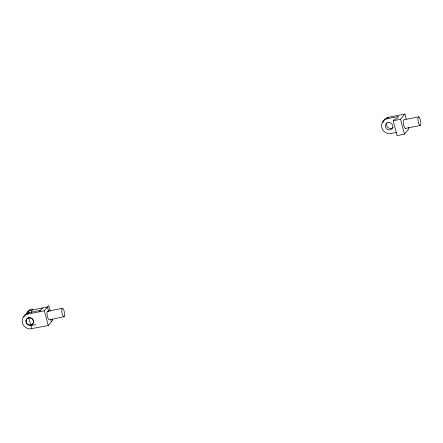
<?xml version="1.0" encoding="UTF-8"?>
<svg xmlns="http://www.w3.org/2000/svg" width="443" height="443" viewBox="0 0 443 443"><rect width="100%" height="100%" fill="white"/><g stroke="black" fill="none" stroke-linecap="round" stroke-linejoin="round"><path stroke-width="0.66" d="M52.257 319.01L52.595 320.289L48.259 325.561L29.786 328.961A7.802 7.309 39.5 0 1 22.216 321.989A7.802 7.309 39.5 0 1 27.759 314.098L29.005 312.636L40.496 310.366M39.305 311.817L42.45 307.996M27.809 314.087L44.361 310.814L48.702 305.543L50.225 311.313M396.468 132.518L389.469 133.692A7.802 7.309 39.5 0 1 381.611 127.036A7.802 7.309 39.5 0 1 386.778 118.885L388.334 117.312L404.885 114.039L406.248 119.195M408.463 127.578L408.8 128.869L404.465 134.135L397.105 135.591L393.19 120.762L394.381 119.317L396.679 118.857L398.634 116.487L387.143 118.763M393.19 120.762L400.544 119.305L404.885 114.039M47.528 311.279L47.274 311.584A4.391 1.218 78.8 0 0 47.362 316.152L47.645 317.238A4.391 1.218 78.8 0 0 49.428 319.824L64.396 316.612A4.391 1.218 78.8 0 0 64.307 312.038L64.025 310.958A4.391 1.218 78.8 0 0 62.242 308.372L47.528 311.279A4.391 1.218 78.8 0 1 48.215 311.551M62.242 308.372L61.981 308.671A4.391 1.218 78.8 0 0 62.07 313.245L62.358 314.325A4.391 1.218 78.8 0 0 64.141 316.911M388.334 117.312L387.974 117.439A7.802 7.309 39.5 0 0 382.857 122.667M28.784 317.775C23.922 318.705 26.192 326.308 30.733 325.145C35.601 324.215 33.33 316.612 28.784 317.775L30.728 325.123M31.708 328.833L30.894 325.55L35.9 324.558M418.58 116.863L403.866 119.776A4.391 1.218 78.8 0 0 403.562 124.721A4.391 1.218 78.8 0 0 405.771 128.232M405.478 128.398L420.191 125.491A4.391 1.218 78.8 0 0 420.047 118.957A4.391 1.218 78.8 0 0 417.921 119.084A4.391 1.218 78.8 0 0 420.191 125.491M29.005 312.647L28.956 312.647A7.802 7.309 39.5 0 0 23.789 317.022M400.544 119.305L404.465 134.135M48.697 311.479L47.506 306.993L30.96 310.266L31.614 312.741M50.729 319.17L51.405 321.74M44.361 310.814L48.259 325.561M32.489 310.1L32.167 308.882L31.16 309.087A7.802 7.309 39.5 0 0 27.056 312.902M393.146 127.385A3.904 3.655 39.5 0 1 391.507 128.359L390.532 128.487A3.904 3.655 39.5 0 1 386.883 122.844M26.381 313.489A7.736 7.249 39.5 0 1 30.977 310.333M26.037 320.455C24.863 324.979 32.461 327.239 33.485 322.465C34.654 317.941 27.056 315.682 26.037 320.455M388.86 122.418L387.885 122.545A3.904 3.655 39.5 0 0 389.342 129.932L390.316 129.805A3.904 3.655 39.5 0 0 388.86 122.418"/></g></svg>
